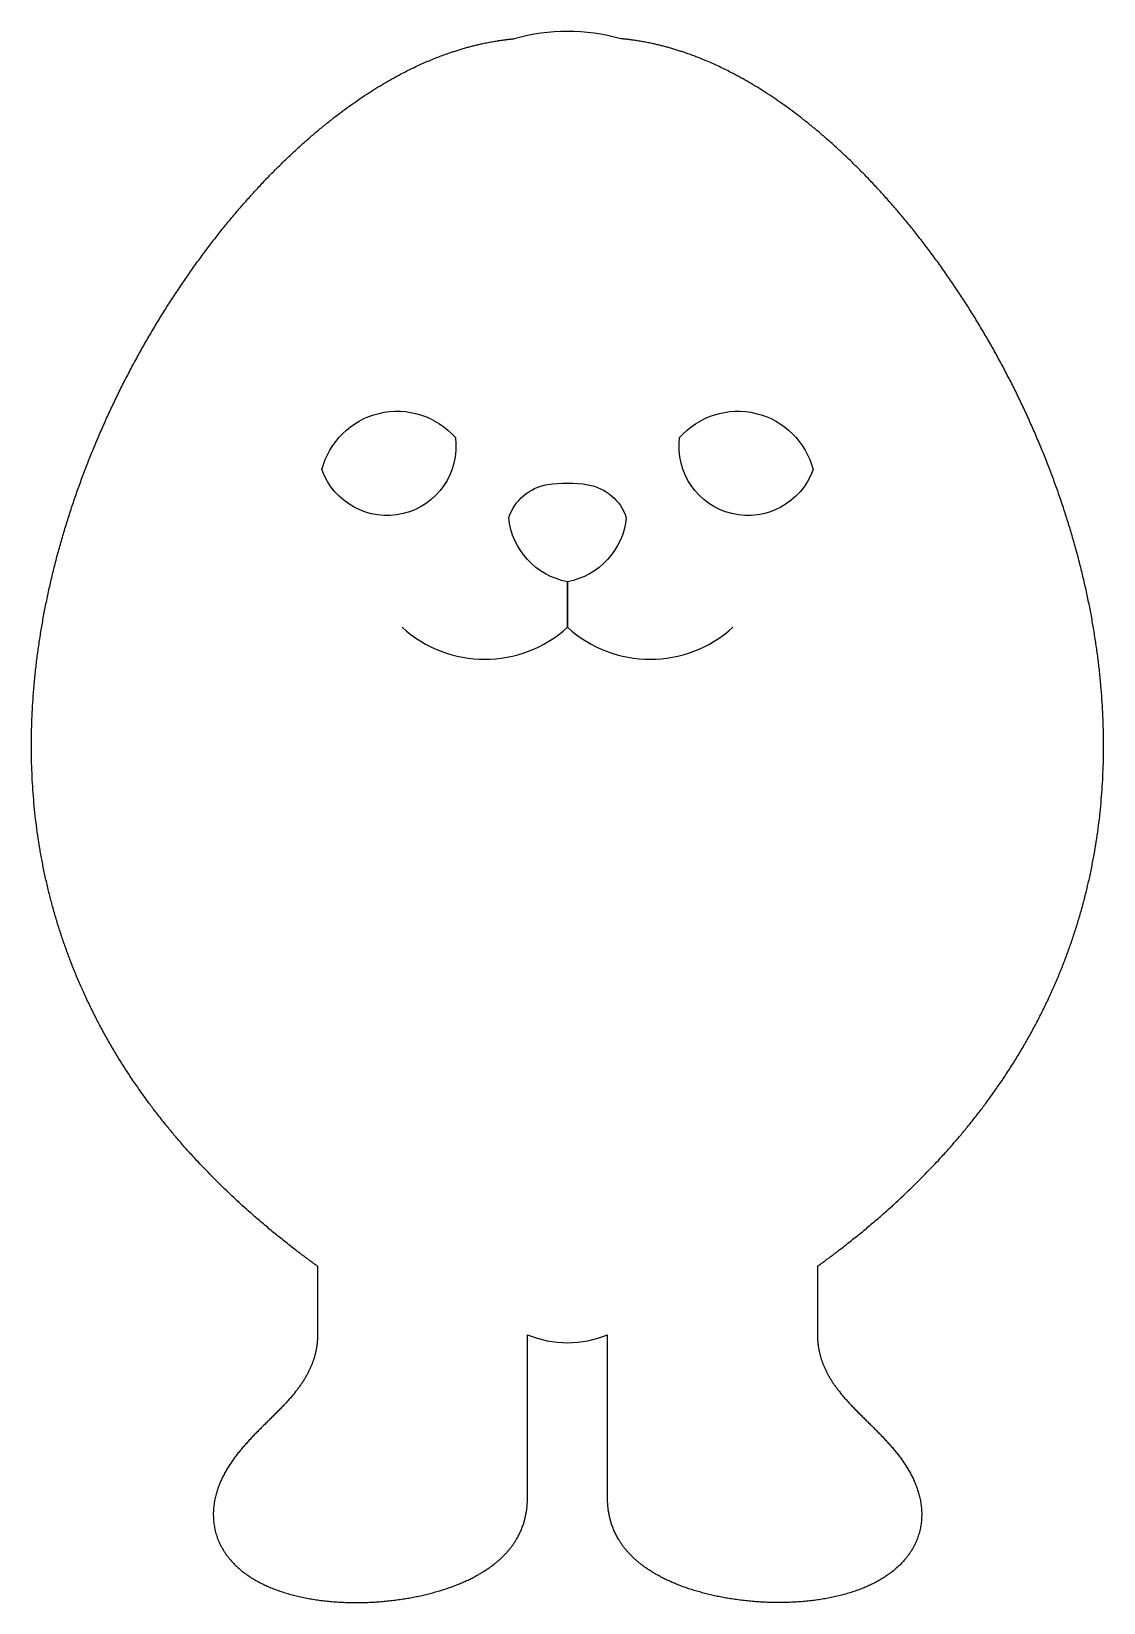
# Model space of a CAD drawing. Header units: inches. Extents: x -0.201 to 0.201, y -0.3 to 0.288.
import ezdxf

# ---------------------------------------------------------------- set-up
doc = ezdxf.new("R2010")
doc.units = ezdxf.units.IN
doc.layers.get('0').update_dxf_attribs({"linetype": 'CONTINUOUS'})

msp = doc.modelspace()

# ---------------------------------------------------------------- linework, layer by layer
for p, q in [((-0.09366, -0.17438), (-0.09366, -0.2)), ((0.09366, -0.17438), (0.09366, -0.2)), ((-0.015, -0.26), (-0.015, -0.2)), ((0.015, -0.26), (0.015, -0.2))]:
    msp.add_line(p, q)
for points in [[(-0.092, 0.124, -0.603732), (-0.042, 0.136, -0.897719)], [(0.042, 0.136, -0.603732), (0.092, 0.124, -0.897719)], [(0, 0.065), (0, 0.082, -0.333784), (-0.022, 0.106, -0.282036), (-0.00748, 0.11838, -0.080709), (0.00759, 0.11836, -0.280379), (0.022, 0.106, -0.333784), (0, 0.082)]]:
    msp.add_lwpolyline(points, format="xyb", close=True)
for centre, radius, start, end in [((0, 0.21414), 0.074, 74.36707, 105.63293), ((-0.031, 0.099), 0.04601, 227.64255, 312.35745), ((0.031, 0.099), 0.04601, 227.64255, 312.35745), ((0, -0.164), 0.039, 247.38011, 292.61989)]:
    msp.add_arc(centre, radius, start, end)
for points in [[(-0.09366, -0.17438), (-0.1011, -0.16901), (-0.11535, -0.158), (-0.13481, -0.14066), (-0.15695, -0.11589), (-0.17815, -0.08232), (-0.19278, -0.04639), (-0.20079, -0.00848), (-0.20223, 0.03086), (-0.19743, 0.07091), (-0.18689, 0.11072), (-0.17127, 0.14923), (-0.15135, 0.18529), (-0.12801, 0.21768), (-0.10224, 0.24517), (-0.07505, 0.26659), (-0.0529, 0.27805), (-0.03636, 0.28313), (-0.0254, 0.28491), (-0.01994, 0.28541)], [(0.09366, -0.17438), (0.1011, -0.16901), (0.11535, -0.158), (0.13481, -0.14066), (0.15695, -0.11589), (0.17815, -0.08232), (0.19278, -0.04639), (0.20079, -0.00848), (0.20223, 0.03086), (0.19743, 0.07091), (0.18689, 0.11072), (0.17127, 0.14923), (0.15135, 0.18529), (0.12801, 0.21768), (0.10224, 0.24517), (0.07505, 0.26659), (0.0529, 0.27805), (0.03636, 0.28313), (0.0254, 0.28491), (0.01994, 0.28541)], [(-0.09366, -0.2), (-0.09366, -0.20126), (-0.09379, -0.20377), (-0.09437, -0.20745), (-0.09591, -0.21221), (-0.09908, -0.21793), (-0.10341, -0.22348), (-0.10868, -0.22897), (-0.11453, -0.23458), (-0.12045, -0.24055), (-0.12586, -0.24708), (-0.13016, -0.25427), (-0.13278, -0.26208), (-0.13322, -0.27019), (-0.1311, -0.27818), (-0.12623, -0.28551), (-0.11859, -0.29171), (-0.10844, -0.2964), (-0.09633, -0.29942), (-0.08296, -0.3007), (-0.06916, -0.3003), (-0.05576, -0.29834), (-0.04353, -0.29496), (-0.03307, -0.2903), (-0.02477, -0.28444), (-0.01884, -0.27746), (-0.01606, -0.27101), (-0.0151, -0.26569), (-0.01495, -0.26193), (-0.015, -0.26)], [(0.09366, -0.2), (0.09366, -0.20126), (0.09379, -0.20377), (0.09437, -0.20745), (0.09591, -0.21221), (0.09908, -0.21793), (0.10341, -0.22348), (0.10868, -0.22897), (0.11453, -0.23458), (0.12045, -0.24055), (0.12586, -0.24708), (0.13016, -0.25427), (0.13278, -0.26208), (0.13322, -0.27019), (0.1311, -0.27818), (0.12623, -0.28551), (0.11859, -0.29171), (0.10844, -0.2964), (0.09633, -0.29942), (0.08296, -0.3007), (0.06916, -0.3003), (0.05576, -0.29834), (0.04353, -0.29496), (0.03307, -0.2903), (0.02477, -0.28444), (0.01884, -0.27746), (0.01606, -0.27101), (0.0151, -0.26569), (0.01495, -0.26193), (0.015, -0.26)]]:
    msp.add_open_spline(points, degree=5)

doc.saveas('drawing.dxf')
